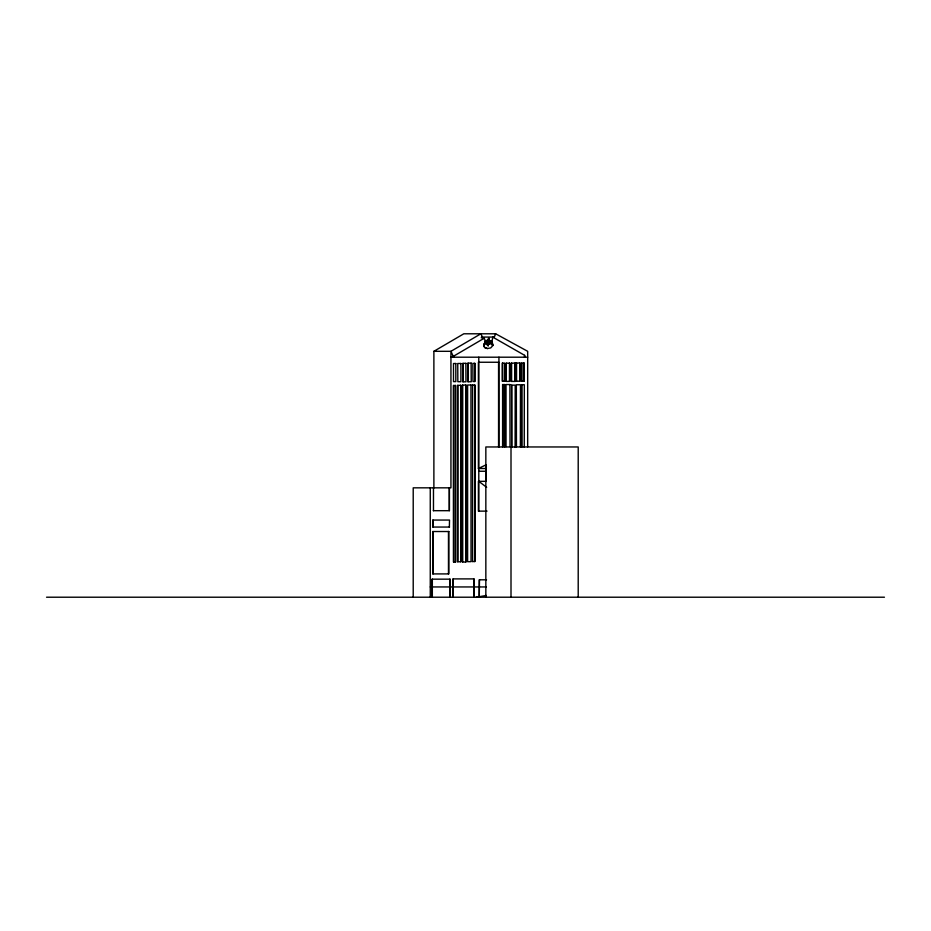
<?xml version="1.0" encoding="UTF-8"?>
<svg xmlns="http://www.w3.org/2000/svg" width="931" height="931" viewBox="0 0 931 931"><rect width="100%" height="100%" fill="white"/><g stroke="black" fill="none" stroke-linecap="round" stroke-linejoin="round"><path stroke-width="1.4" d="M486.029 468.514L486.191 464.767L478.406 468.514L478.406 362.252L498.958 362.252M485.842 468.514L486.191 464.767M487.379 348.543L484.876 347.589L484.05 346.309L484.737 347.589L487.379 348.543L490.707 347.926L493.081 345.32L490.718 343.202L488.6 338.081L488.158 340.141L489.38 343.202C489.101 346.739 487.588 337.29 487.053 340.827M488.67 338.081L488.216 340.141L489.38 339.419M493.081 345.32L491.929 341.316L492.848 337.162L524.642 355.339L524.642 357.201M484.19 346.309L484.457 343.341L485.656 341.654L484.073 337.813L481.246 337.813M492.965 337.162L494.291 337.069L495.653 333.787L527.679 351.313L527.679 446.787M488.263 344.691L486.622 342.783L487.111 341.584L488.263 346.064L486.541 342.899L484.667 343.492L483.678 345.087L484.457 343.341M486.541 342.899L484.05 345.087M487.437 339.862L487.053 341.584M433.881 487.832L433.881 351.313L463.813 333.787L495.653 333.787M413.213 597.213L413.213 487.832L450.941 487.832L450.941 351.313L453.641 357.201L453.641 356.166L482.968 338.954L482.793 337.906L480.873 333.787L450.941 351.313L433.881 351.313M450.941 357.201L453.56 356.154M476.195 597.213L486.308 595.479M484.073 337.813L482.689 337.906L482.968 338.954M430.262 586.949L432.333 586.914M481.502 337.069L494.291 337.069M489.38 340.478L489.45 341.433M484.597 341.316L491.929 341.316M487.891 341.537L489.322 344.144M485.656 341.654L491.475 341.316L492.487 345.32L490.125 343.202L490.718 343.202M490.986 343.504L491.568 343.504M524.642 355.339L524.525 357.201M450.825 357.201L527.679 357.201M504.579 381.256L502.379 381.256L502.379 363.09L504.579 363.09L504.462 381.256M519.975 363.02L516.356 363.02L516.356 381.186L519.975 381.186L519.975 363.02L519.847 381.186M510.037 384.55L506.022 384.55L506.022 446.659M521.697 384.736L521.697 447.148L521.651 384.736L524.316 384.736L524.258 447.148M472.448 385.027L474.88 385.027L474.88 561.533L472.448 561.533M511.689 385.143L511.689 447.439L511.585 385.143L515.204 385.143L515.111 447.439M453.537 385.457L455.596 385.457L455.596 562.091L453.537 562.091L453.537 385.457L453.606 562.091M478.406 468.514L486.191 468.514L486.191 481.327L478.406 481.327L478.406 511.131L487.041 511.131M478.802 471.249L486.191 471.249M486.657 487.344L478.802 481.327M433.311 510.688L449.429 510.688L449.429 487.832M449.522 527.051L432.822 527.051L432.822 520.057L449.522 520.057L449.359 527.051M486.529 579.804L479.256 579.804L479.256 596.69L479.488 579.804M432.019 586.949L449.859 586.949M450.173 586.949L473.832 586.949M474.054 586.949L486.308 586.949M46.55 597.213L884.45 597.213M486.017 342.899L487.169 345.005M578.209 597.213L578.209 446.961L485.842 446.961L485.842 597.213M523.874 363.102L523.874 381.303M521.732 363.102L521.732 381.303M520.359 446.81L520.464 384.759L516.333 384.759L516.437 446.81M516.484 363.02L516.484 381.186M514.994 363.137L514.994 381.419M511.573 363.137L511.573 381.419M511.003 446.961L511.003 597.213M509.897 384.55L510.037 446.659M509.49 363.183L509.49 381.384M506.301 363.183L506.301 381.384M504.718 446.764L504.718 384.561L502.6 384.561L502.6 446.764M504.521 384.561L504.521 446.764M502.798 384.561L502.798 446.764M502.496 363.09L502.496 381.256M498.935 357.201L498.958 446.973M498.562 362.252L498.562 446.973M478.778 357.201L478.802 511.131M474.729 363.393L474.729 381.501M474.74 385.027L474.74 561.533M474.054 597.213L474.054 578.896L453.001 578.896L453.001 597.213M473.832 578.896L473.832 597.213M472.599 385.027L472.599 561.533M468.06 363.125L468.06 381.757M465.779 385.073L465.779 562.045M462.998 363.346L462.998 381.815M462.556 385.073L462.556 562.045M460.705 385.341L460.705 561.765M457.749 385.341L457.749 561.765M455.527 385.457L455.527 562.091M453.222 578.896L453.222 597.213M450.173 597.213L450.173 579.163L432.019 579.163L432.019 597.213M449.859 579.163L449.859 597.213M449.266 487.832L449.266 510.688M448.474 531.52L448.474 573.915M433.474 487.832L433.474 510.688M432.973 520.057L432.973 527.051M433.031 531.52L433.031 573.915M432.333 579.163L432.333 597.213M430.262 487.832L430.262 597.213M471.249 363.125L467.944 363.125L467.944 381.757L471.249 381.757L471.133 363.125M515.239 363.137L511.328 363.137L511.328 381.419L515.239 381.419L515.239 363.137M524.048 363.102L521.558 363.102L521.558 381.303L524.048 381.303L524.048 363.102M465.977 363.346L462.905 363.346L462.905 381.815L465.977 381.815L465.884 363.346M509.734 363.183L506.057 363.183L506.057 381.384L509.734 381.384L509.734 363.183M455.818 363.509L453.502 363.509L453.502 381.617L455.818 381.617L455.818 363.509M460.903 363.486L457.749 363.486L457.843 381.71L460.903 381.71L460.903 363.486M474.833 363.393L472.855 363.393L472.971 381.501L474.833 381.501L474.833 363.393M465.872 385.073L462.463 385.073L462.463 562.045L465.872 562.045L465.872 385.073M471.051 385.003L467.618 385.003L467.618 561.672L471.051 561.672L470.958 385.003M460.787 385.341L457.668 385.341L457.668 561.765L460.787 561.765L460.787 385.341M448.789 531.52L432.717 531.52L432.717 573.915L448.789 573.915L448.789 531.52"/></g></svg>
